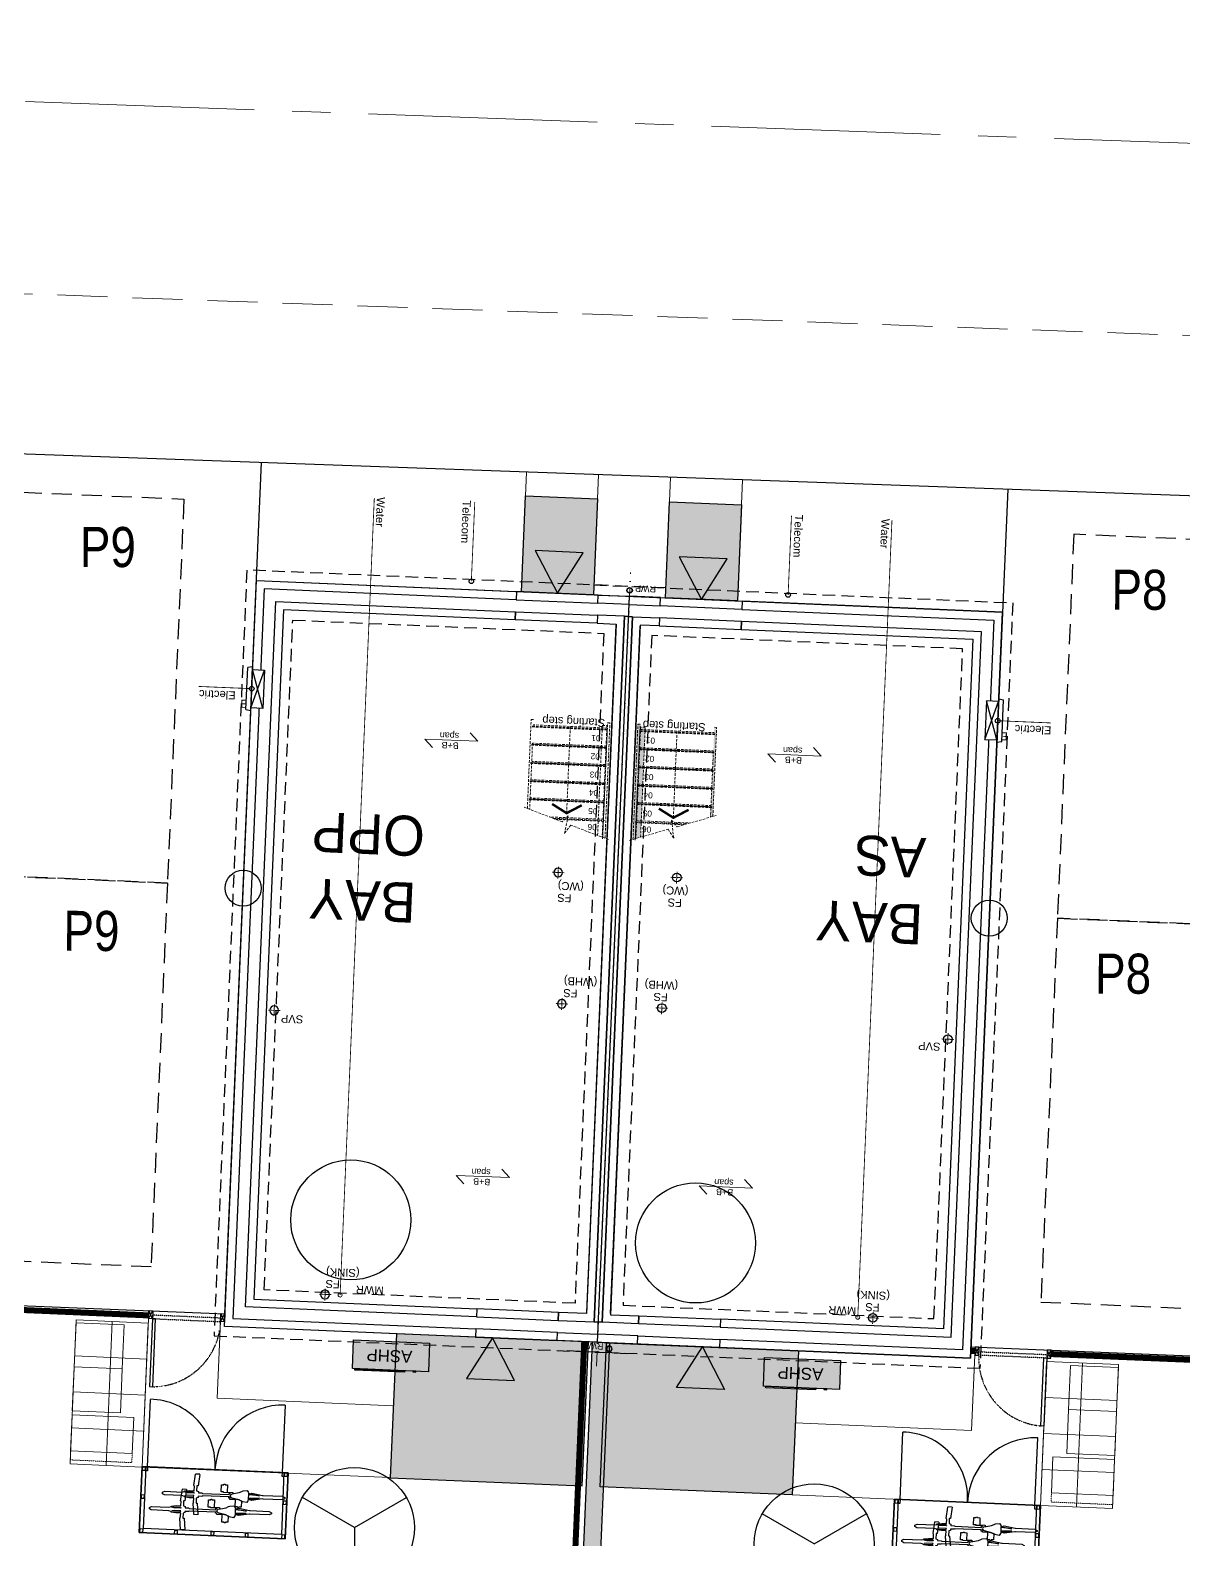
# Model space of a CAD drawing. Extents: x 287880777 to 288144713, y 62793326 to 63089570.
# Drawn here: x 287945880 to 287960289, y 62988348 to 63007206 of the extents above; entities that cross this region are included whole.
import ezdxf

# ---------------------------------------------------------------- set-up
doc = ezdxf.new("R2010")
doc.units = 0
doc.set_wipeout_variables(frame=1)
for name, pattern in [('CENTER', [2, 1.25, -0.25, 0.25, -0.25]), ('Dash', [6.35, 3.175, -3.175]), ('DASHDOT', [25.4, 12.7, -6.35, 0, -6.35]), ('DASHED', [1.4, 0.7, -0.7]), ('DASHED2', [0.375, 0.25, -0.125]), ('HIDDEN', [9.525, 6.35, -3.175]), ('XREF - NORTHERN HIGHWAY DESIGN$0$CENTER2', [28.575, 19.05, -3.175, 3.175, -3.175]), ('XREF - NORTHERN HIGHWAY DESIGN$0$DASHED2', [0.375, 0.25, -0.125])]:
    doc.linetypes.add(name, pattern=pattern)
doc.layers.get('0').update_dxf_attribs({"color": 252})
for name, color, linetype in [('drier', 3, 'Continuous'), ('EXP - PEN 1', 1, 'Continuous'), ('NAR DETAIL', 2, 'Continuous'), ('NAR EXTERNAL WALLS', 2, 'Continuous'), ('NAR PARKING', 7, 'DASHED2'), ('NAR PATIO', 3, 'Continuous'), ('NAR PRIVATE DRIVE', 6, 'Continuous'), ('NAR PRIVATE PATH HATCH', 8, 'Continuous'), ('NAR TENURE', 211, 'Continuous'), ('Wain-Blown insulation', 9, 'Continuous'), ('Wain-Centre Line', 10, 'Continuous'), ('Wain-Drainage Foul', 6, 'Continuous'), ('Wain-Drainage Foul Text', 2, 'Continuous'), ('Wain-Electrics', 3, 'Continuous'), ('Wain-Foundation acessories', 9, 'Continuous'), ('Wain-Foundation Line', 9, 'Continuous'), ('Wain-Meter box', 9, 'Continuous'), ('Wain-RWP', 9, 'Continuous'), ('Wain-Services Run (Electric)', 10, 'Continuous'), ('Wain-Services Run (Telecom)', 190, 'Continuous'), ('Wain-Stair 1', 2, 'Continuous'), ('Wain-Stair numbers', 9, 'Continuous'), ('Wain-Wall (Brick Hatch)', 2, 'Continuous'), ('Wain-Wall (External)', 4, 'Continuous')]:
    doc.layers.add(name, color=color, linetype=linetype)
for name, color, linetype, lineweight in [('NAR BIN STORAGE', 2, 'Continuous', 0), ('NAR CBF', 34, 'FENCELINE2', 0), ('NAR M4(2)', 94, 'Continuous', 30), ('NAR PATHS', 3, 'Continuous', 0), ('Wain-Text', 2, 'Continuous', 25), ('XREF - NORTHERN HIGHWAY DESIGN$0$EXP - HIGHWAY CENTRELINE', 3, 'XREF - NORTHERN HIGHWAY DESIGN$0$CENTER2', 18), ('XREF - NORTHERN HIGHWAY DESIGN$0$EXP - HIGHWAY CHANNEL', 4, 'XREF - NORTHERN HIGHWAY DESIGN$0$DASHED2', 9), ('XREF - NORTHERN HIGHWAY DESIGN$0$EXP - HIGHWAY FOOTWAY', 3, 'Continuous', 25)]:
    doc.layers.add(name, color=color, linetype=linetype, lineweight=lineweight)
for name, color, linetype, true_color in [('NAR DOOR OPENINGS', 140, 'Continuous', 0x00bfff), ('NAR EV CHARGING POINT', 3, 'Continuous', 0x00ff00), ('NAR HOUSE TYPE NAMES', 1, 'Continuous', 0xff0000), ('RL-Fittings', 252, 'Continuous', 0x8f8f8e), ('Wain-Services Run (Water', 145, 'Continuous', 0x3481b8)]:
    doc.layers.add(name, color=color, linetype=linetype, true_color=true_color)
for name, color, linetype, lineweight, true_color in [('NAR Retaining Wall', 222, 'Continuous', 13, 0xcc0099), ('Wain-Mains Water Riser', 152, 'Continuous', 25, 0x2776bb), ('Wain-Mains Water Riser Text', 152, 'Continuous', 25, 0x2776bb)]:
    doc.layers.add(name, color=color, linetype=linetype, lineweight=lineweight, true_color=true_color)
doc.styles.add('DD Arial Narrow', font='ARIALN.TTF', dxfattribs={"height": 100})
doc.styles.get("Standard").update_dxf_attribs({"font": 'arial.ttf'})
doc.styles.add('XREF - ARCHITECT LAYOUT$0$DD Arial Narrow', font='ARIALN.TTF', dxfattribs={"height": 100})
doc.linetypes.add('FENCELINE2', pattern='A,0.25,-0.1,[132,ltypeshp.shx,S=0.1,R=0,X=-0.1,Y=0],-0.1,1', length=1.45)

# ---------------------------------------------------------------- blocks, each defined once
blk = doc.blocks.new('A$C324e72f9')
at = {"layer": 'NAR DOOR OPENINGS', "transparency": 33554610}
h = blk.add_hatch(color=256, dxfattribs=at)
h.dxf.hatch_style = 1
h.paths.add_polyline_path([(1200, 0), (900, 520), (1500, 520)])
at = {"layer": 'NAR PRIVATE PATH HATCH', "transparency": 33554597}
h = blk.add_hatch(color=256, dxfattribs=at)
h.dxf.hatch_style = 1
h.paths.add_polyline_path([(2400, 0), (0, 0), (0, 1800), (2400, 1800)])
at = {"layer": 'NAR DOOR OPENINGS'}
blk.add_lwpolyline([(1200, 0), (900, 520), (1500, 520)], close=True, dxfattribs=at)
at = {"layer": 'NAR PATIO'}
blk.add_lwpolyline([(2400, 0), (0, 0), (0, 1800), (2400, 1800)], close=True, dxfattribs=at)
blk = doc.blocks.new('ASHP')
at = {"transparency": 33554457}
h = blk.add_hatch(color=256, dxfattribs=at)
h.dxf.hatch_style = 1
h.paths.add_polyline_path([(548853, -2506), (548853, -2866), (547903, -2866), (547903, -2506)])
at = {"flags": 128}
blk.add_lwpolyline([(548853, -2506), (548853, -2866), (547903, -2866), (547903, -2506)], close=True, dxfattribs=at)
for points in [[(548098, -2496), (548058, -2496), (548058, -2506), (548098, -2506)], [(548199, -2488), (548821, -2488), (548821, -2506), (548199, -2506)]]:
    blk.add_lwpolyline(points, close=True)
at = {"layer": 'Wain-Electrics', "lineweight": 0, "insert": (548112, -2609), "char_height": 150, "width": 2397.38, "attachment_point": 1, "line_spacing_factor": 0.9}
blk.add_mtext('\\A1;ASHP ', dxfattribs=at)
at = {"layer": 'Wain-Text', "lineweight": 0, "insert": (548112, -2609), "char_height": 150, "width": 2397.38, "attachment_point": 1, "line_spacing_factor": 0.9}
blk.add_mtext('\\A1;ASHP ', dxfattribs=at)
blk = doc.blocks.new('Span symbol - Beam & block')
at = {"linetype": 'Continuous', "lineweight": 13}
for p, q in [((-5442, 71890), (-5342, 71790)), ((-5342, 71790), (-6007, 71790)), ((-6007, 71790), (-5906, 71689))]:
    blk.add_line(p, q, dxfattribs=at)
at = {"insert": (-5770, 71896), "char_height": 80, "attachment_point": 1, "line_spacing_factor": 0.9}
blk.add_mtext('B+B\\Pspan', dxfattribs=at)
blk = doc.blocks.new('Wall mounted meter - Electric (Plan)')
blk.add_wipeout([(-7157, 85115), (-7157, 84635), (-7007, 84635), (-7007, 85115)])
for p, q in [((-7217, 85137), (-7157, 85147)), ((-7217, 85137), (-7217, 84613)), ((-7157, 85147), (-7157, 84603)), ((-7007, 85115), (-7157, 85115)), ((-7007, 84635), (-7007, 85115)), ((-7157, 84603), (-7217, 84613)), ((-7157, 84635), (-7007, 84635))]:
    blk.add_line(p, q)
at = {"color": 9}
for p, q in [((-7157, 85115), (-7007, 84635)), ((-7007, 85115), (-7157, 84635))]:
    blk.add_line(p, q, dxfattribs=at)
at = {"lineweight": 0, "insert": (-7368, 85117), "char_height": 100, "width": 133.81, "attachment_point": 1, "line_spacing_factor": 0.9}
blk.add_mtext('\\A1;\\pi78.42052,t378.42052;{\\fCalibri|b0|i0|c0|p34;E}', dxfattribs=at)
blk = doc.blocks.new('RWP')
for radius in [35, 31.5]:
    blk.add_circle((35, 35), radius)
blk = doc.blocks.new('Drainage Pipe')
at = {"linetype": 'CENTER', "lineweight": 13, "ltscale": 20}
for p, q in [((-41681, 78687), (-41831, 78687)), ((-41756, 78762), (-41756, 78612))]:
    blk.add_line(p, q, dxfattribs=at)
blk.add_circle((-41756, 78687), 55)
blk = doc.blocks.new('Stair Sub (Baybrook)')
at = {"layer": 'Wain-Stair 1', "linetype": 'HIDDEN', "lineweight": 0, "ltscale": 5}
h = blk.add_hatch(color=256, dxfattribs=at)
h.dxf.hatch_style = 1
h.paths.add_polyline_path([(290, 1518), (261, 1508), (261, 394), (290, 394)])
h.paths.add_polyline_path([(1246, 1837), (1217, 1827), (1217, 1601), (1217, 1373), (1217, 1145), (1217, 917), (1217, 689), (1217, 461), (1217, 394), (1246, 394)])
h = blk.add_hatch(dxfattribs=at)
h.set_pattern_fill('ANSI31', color=256)
h.set_pattern_definition([(45, (1144.44489, 1636.30973), (-0.088388348, 0.088388348), [])])
edge = h.paths.add_edge_path()
edge.add_line((1152, 431), (1210, 431))
edge.add_line((1210, 431), (1210, 1827))
edge.add_line((1152, 1804), (1152, 431))
at = {"lineweight": 0}
blk.add_line((261, 394), (261, 394), dxfattribs=at)
at = {"layer": 'Wain-Stair 1', "linetype": 'HIDDEN', "lineweight": 0, "ltscale": 5}
for p, q in [((1152, 1804), (1152, 431)), ((1210, 431), (1210, 1827)), ((1217, 1844), (1217, 1601)), ((1217, 1844), (1217, 1601)), ((1217, 1827), (1217, 394)), ((1246, 1836), (1246, 394)), ((290, 689), (290, 1518)), ((1217, 1601), (542, 1601)), ((595, 1616), (1229, 1616)), ((617, 1626), (1229, 1626)), ((1217, 1616), (1217, 1373)), ((1217, 1616), (1217, 1373)), ((261, 1508), (261, 394)), ((278, 1398), (1229, 1398)), ((278, 1388), (1229, 1388)), ((290, 1388), (1217, 1388)), ((1217, 1373), (290, 1373)), ((1217, 1388), (1217, 1145)), ((1217, 1388), (1217, 1145)), ((278, 1170), (1229, 1170)), ((278, 1160), (1229, 1160)), ((290, 1160), (1217, 1160)), ((1217, 1145), (290, 1145)), ((1217, 1160), (1217, 917)), ((1217, 1160), (1217, 917)), ((278, 942), (1229, 942)), ((278, 932), (1229, 932)), ((290, 932), (1217, 932)), ((1217, 917), (290, 917)), ((1217, 932), (1217, 689)), ((1217, 932), (1217, 689)), ((278, 714), (1229, 714)), ((278, 704), (1229, 704)), ((290, 704), (1217, 704)), ((1217, 689), (290, 689)), ((1217, 704), (1217, 461)), ((1217, 704), (1217, 461)), ((290, 394), (261, 394)), ((278, 486), (1229, 486)), ((278, 476), (1229, 476)), ((1217, 461), (290, 461)), ((1152, 431), (1210, 431)), ((1217, 394), (1246, 394))]:
    blk.add_line(p, q, dxfattribs=at)
at = {"layer": 'Wain-Stair 1', "linetype": 'HIDDEN', "lineweight": 0, "ltscale": 5, "elevation": 0}
blk.add_lwpolyline([(1288, 1851), (813, 1692), (738, 1799), (774, 1576), (702, 1655), (216, 1493)], dxfattribs=at)
at = {"layer": 'Wain-Stair 1', "linetype": 'HIDDEN', "lineweight": 0, "ltscale": 5, "const_width": 30}
blk.add_lwpolyline([(939, 1438), (939, 1438), (753, 1545), (567, 1438), (567, 1438)], dxfattribs=at)
at = {"layer": 'Wain-Stair 1', "linetype": 'HIDDEN', "lineweight": 0, "ltscale": 5}
blk.add_lwpolyline([(753, 1545), (753, 461)], dxfattribs=at)
at = {"layer": 'Wain-Stair 1', "linetype": 'HIDDEN', "lineweight": 0, "ltscale": 5, "char_height": 75, "attachment_point": 1}
for s, insert in [('06', (1022, 1743, 0)), ('05', (1022, 1543, 0)), ('04', (1022, 1315, 0)), ('03', (1022, 1087, 0)), ('02', (1022, 859, 0)), ('01', (1022, 631, 0))]:
    blk.add_mtext_dynamic_manual_height_columns(s, width=88.19, gutter_width=450, heights=[0], dxfattribs=dict(at, insert=insert))
at = {"layer": 'Wain-Stair numbers', "lineweight": 0, "insert": (792, 449), "char_height": 100, "width": 1584.27, "attachment_point": 2, "line_spacing_factor": 0.9}
blk.add_mtext('Starting step ', dxfattribs=at)
blk = doc.blocks.new('A$Cee92f38c')
at = {"layer": 'NAR M4(2)', "ltscale": 10, "transparency": 33554585}
h = blk.add_hatch(color=256, dxfattribs=at)
h.dxf.hatch_style = 1
h.paths.add_polyline_path([(0, 1.2), (0.9, 1.2), (0.9, 0), (0, 0)])
at = {"layer": 'NAR M4(2)', "ltscale": 0.25}
blk.add_lwpolyline([(0, 1.2), (0, 0), (0.9, 0), (0.9, 1.2)], close=True, dxfattribs=at)
blk = doc.blocks.new('A$C3d9247a0')
at = {"layer": 'NAR DOOR OPENINGS', "transparency": 33554610}
h = blk.add_hatch(color=256, dxfattribs=at)
h.dxf.hatch_style = 1
h.paths.add_polyline_path([(450, 1200), (150, 680), (750, 680)])
at = {"layer": 'NAR DOOR OPENINGS'}
blk.add_lwpolyline([(450, 1200), (150, 680), (750, 680)], close=True, dxfattribs=at)
at = {"layer": 'NAR M4(2)', "ltscale": 10, "transparency": 33554585, "xscale": -1000, "yscale": 1000, "zscale": 1000}
blk.add_blockref('A$Cee92f38c', (900, 0), dxfattribs=at)
blk = doc.blocks.new('XREF - NORTHERN HIGHWAY DESIGN')
at = {"layer": 'XREF - NORTHERN HIGHWAY DESIGN$0$EXP - HIGHWAY CENTRELINE', "ltscale": 0.15}
blk.add_lwpolyline([(462.3, 311.733, 0.04799), (468.401, 288.584), (469.92, 284.469, 0.304237), (487.966, 271.408), (527.469, 269.993, 0.023661), (572.397, 270.509, -0.011704), (594.617, 271.296), (625.382, 271.665)], format="xyb", dxfattribs=at)
at = {"layer": 'XREF - NORTHERN HIGHWAY DESIGN$0$EXP - HIGHWAY CHANNEL', "ltscale": 2.5, "flags": 128}
blk.add_lwpolyline([(576.797, 268.345, 0.002257), (572.538, 268.113, -0.023661), (527.383, 267.594), (487.88, 269.01, -0.304237), (467.669, 283.638), (466.15, 287.753, -0.031707), (461.53, 303.22, 0.404722), (454.525, 307.757), (452.396, 307.338), (451.469, 312.048), (472.074, 316.103), (473.001, 311.393), (471.019, 311.003, 0.425152), (466.338, 303.74, 0.030534), (470.653, 289.415), (471.498, 287.125, 0.304237), (489.996, 273.737), (522.189, 272.583)], format="xyb", dxfattribs=at)
at = {"layer": 'XREF - NORTHERN HIGHWAY DESIGN$0$EXP - HIGHWAY FOOTWAY', "flags": 128}
blk.add_lwpolyline([(576.897, 266.347, 0.002257), (572.655, 266.117, -0.023661), (527.311, 265.595), (487.809, 267.011, -0.304237), (465.792, 282.946), (464.273, 287.06, -0.031707), (459.582, 302.77, 0.404722), (454.912, 305.795), (450.82, 304.99), (449.391, 312.25), (473.92, 317.078), (475.349, 309.817), (471.405, 309.041, 0.425152), (468.285, 304.199, 0.030534), (472.529, 290.108), (473.374, 287.817, 0.304237), (490.067, 275.736), (522.261, 274.582)], format="xyb", dxfattribs=at)
blk = doc.blocks.new('A$Cfbc31330')
at = {"layer": 'RL-Fittings', "ltscale": 0.859024}
for p, q in [((0.601, 0.431), (0.634, 0.431)), ((0.601, 0.347), (0.601, 0.431)), ((0.634, 0.439), (0.651, 0.439)), ((0.634, 0.431), (0.634, 0.439)), ((0.651, 0.439), (0.651, 0.431)), ((0.651, 0.431), (0.684, 0.431)), ((0.684, 0.431), (0.685, 0.331)), ((1.194, 0.561), (1.252, 0.561)), ((1.211, 0.402), (1.194, 0.561)), ((1.252, 0.561), (1.269, 0.402)), ((0, 0.288), (0.033, 0.305)), ((0, 0.272), (0, 0.288)), ((0.033, 0.255), (0, 0.272)), ((0.033, 0.305), (0.301, 0.305)), ((0.301, 0.255), (0.033, 0.255)), ((0.301, 0.305), (0.309, 0.305)), ((0.309, 0.255), (0.301, 0.255)), ((0.309, 0.305), (0.459, 0.331)), ((0.459, 0.23), (0.309, 0.255)), ((0.467, 0.314), (0.351, 0.297)), ((0.351, 0.297), (0.501, 0.306)), ((0.468, 0.247), (0.351, 0.264)), ((0.351, 0.264), (0.501, 0.255)), ((0.459, 0.331), (0.484, 0.322)), ((0.484, 0.239), (0.459, 0.23)), ((0.501, 0.306), (0.467, 0.314)), ((0.501, 0.255), (0.468, 0.247)), ((0.484, 0.322), (0.509, 0.331)), ((0.509, 0.23), (0.484, 0.239)), ((0.501, 0.322), (0.501, 0.239)), ((0.509, 0.339), (0.526, 0.364)), ((0.509, 0.331), (0.509, 0.339)), ((0.509, 0.222), (0.509, 0.23)), ((0.526, 0.197), (0.509, 0.222)), ((0.526, 0.364), (0.584, 0.356)), ((0.584, 0.356), (0.601, 0.347)), ((0.601, 0.214), (0.584, 0.205)), ((0.601, 0.347), (0.634, 0.331)), ((0.634, 0.331), (0.601, 0.347)), ((0.635, 0.231), (0.601, 0.214)), ((0.634, 0.331), (0.71, 0.314)), ((0.71, 0.314), (0.634, 0.331)), ((0.71, 0.247), (0.635, 0.231)), ((0.685, 0.331), (0.76, 0.331)), ((0.71, 0.314), (0.743, 0.306)), ((0.743, 0.306), (0.71, 0.314)), ((0.743, 0.256), (0.71, 0.247)), ((0.726, 0.247), (0.718, 0.247)), ((0.726, 0.231), (0.726, 0.247)), ((0.801, 0.231), (0.726, 0.231)), ((0.743, 0.306), (0.76, 0.289)), ((0.76, 0.289), (0.743, 0.306)), ((0.76, 0.272), (0.743, 0.256)), ((0.76, 0.331), (0.76, 0.314)), ((0.76, 0.314), (0.776, 0.314)), ((0.76, 0.289), (0.76, 0.281)), ((0.76, 0.281), (0.76, 0.289)), ((0.76, 0.247), (0.76, 0.239)), ((0.776, 0.247), (0.76, 0.247)), ((0.76, 0.239), (0.852, 0.239)), ((0.776, 0.314), (0.776, 0.297)), ((0.776, 0.297), (1.144, 0.298)), ((0.776, 0.264), (0.776, 0.247)), ((1.144, 0.264), (0.776, 0.264)), ((0.802, 0.13), (0.801, 0.231)), ((0.852, 0.239), (0.852, 0.231)), ((0.852, 0.231), (0.885, 0.231)), ((0.885, 0.231), (0.885, 0.131)), ((1.144, 0.298), (1.152, 0.306)), ((1.152, 0.256), (1.144, 0.264)), ((1.152, 0.306), (1.202, 0.306)), ((1.202, 0.256), (1.152, 0.256)), ((1.202, 0.323), (1.227, 0.331)), ((1.202, 0.306), (1.202, 0.323)), ((1.202, 0.239), (1.202, 0.256)), ((1.227, 0.231), (1.202, 0.239)), ((1.227, 0.402), (1.211, 0.402)), ((1.227, 0.331), (1.227, 0.402)), ((1.227, 0.16), (1.227, 0.231)), ((1.269, 0.402), (1.261, 0.394)), ((1.265, 0.398), (1.261, 0.331)), ((1.261, 0.331), (1.327, 0.331)), ((1.269, 0.314), (1.261, 0.298)), ((1.261, 0.298), (1.352, 0.298)), ((1.261, 0.264), (1.352, 0.264)), ((1.269, 0.248), (1.261, 0.264)), ((1.261, 0.231), (1.261, 0.168)), ((1.327, 0.231), (1.261, 0.231)), ((1.386, 0.315), (1.269, 0.314)), ((1.386, 0.248), (1.269, 0.248)), ((1.327, 0.331), (1.394, 0.323)), ((1.394, 0.239), (1.327, 0.231)), ((1.352, 0.298), (1.386, 0.306)), ((1.352, 0.264), (1.386, 0.256)), ((1.394, 0.323), (1.394, 0.315)), ((1.394, 0.315), (1.428, 0.306)), ((1.428, 0.256), (1.394, 0.248)), ((1.394, 0.248), (1.394, 0.239)), ((1.428, 0.306), (1.67, 0.306)), ((1.67, 0.256), (1.428, 0.256)), ((1.67, 0.306), (1.698, 0.292)), ((1.698, 0.271), (1.67, 0.256)), ((1.698, 0.292), (1.698, 0.271)), ((0.584, 0.205), (0.526, 0.197)), ((0.835, 0.13), (0.802, 0.13)), ((0.835, 0.122), (0.835, 0.13)), ((0.852, 0.122), (0.835, 0.122)), ((0.885, 0.131), (0.852, 0.13)), ((0.852, 0.13), (0.852, 0.122)), ((1.194, 0.001), (1.211, 0.16)), ((1.194, 0), (1.253, 0)), ((1.211, 0.16), (1.227, 0.16)), ((1.269, 0.16), (1.252, 0.001)), ((1.261, 0.168), (1.269, 0.16))]:
    blk.add_line(p, q, dxfattribs=at)

msp = doc.modelspace()

# ---------------------------------------------------------------- linework, layer by layer
at = {"layer": 'Defpoints'}
msp.add_lwpolyline([(287952965, 62990815), (287953364, 63000134)], dxfattribs=at)
at = {"layer": 'drier'}
for p, q in [((287949930, 62988501), (287949281, 62988876)), ((287949930, 62988501), (287950580, 62988876)), ((287955673, 62988297), (287955023, 62988672)), ((287955673, 62988297), (287956322, 62988672)), ((287949930, 62988501), (287949930, 62987751))]:
    msp.add_line(p, q, dxfattribs=at)
for centre in [(287949930, 62988501), (287955673, 62988297)]:
    msp.add_circle(centre, 750, dxfattribs=at)
at = {"layer": 'NAR BIN STORAGE'}
for points in [[(287946430, 62990509), (287947029, 62990484), (287947053, 62991033), (287946454, 62991059)], [(287946406, 62989960), (287947006, 62989934), (287947029, 62990484), (287946430, 62990509)], [(287959450, 62989951), (287958850, 62989977), (287958874, 62990526), (287959473, 62990501)], [(287946385, 62989460), (287947154, 62989427), (287947173, 62989877), (287946404, 62989910)], [(287959426, 62989402), (287958827, 62989427), (287958850, 62989977), (287959450, 62989951)], [(287959405, 62988902), (287958636, 62988935), (287958655, 62989385), (287959424, 62989352)]]:
    msp.add_lwpolyline(points, close=True, dxfattribs=at)
at = {"layer": 'NAR BIN STORAGE', "linetype": 'Dash', "ltscale": 0.025}
for points in [[(287947154, 62989427), (287947149, 62989312), (287946380, 62989346), (287946385, 62989460)], [(287958636, 62988935), (287958631, 62988820), (287959400, 62988787), (287959405, 62988902)]]:
    msp.add_lwpolyline(points, dxfattribs=at)
at = {"layer": 'NAR CBF', "ltscale": 1200, "transparency": 33554687, "const_width": 75}
for points in [[(287942717, 62991350), (287947358, 62991151)], [(287952800, 62990822), (287952506, 62983964)], [(287957628, 62990709), (287957681, 62990706)], [(287958630, 62990668), (287963076, 62990486)]]:
    msp.add_lwpolyline(points, dxfattribs=at)
at = {"layer": 'NAR DETAIL', "flags": 128}
for points in [[(287947413, 62991210), (287947409, 62991110), (287947359, 62991112), (287947363, 62991212)], [(287947409, 62991110), (287947372, 62990261), (287947410, 62990259), (287947447, 62991108)], [(287948312, 62991171), (287948308, 62991071), (287948258, 62991073), (287948262, 62991173)], [(287957683, 62990755), (287957679, 62990655), (287957728, 62990653), (287957733, 62990753)], [(287958578, 62990618), (287958543, 62989769), (287958505, 62989770), (287958540, 62990619)], [(287958582, 62990718), (287958578, 62990618), (287958628, 62990616), (287958632, 62990716)]]:
    msp.add_lwpolyline(points, close=True, dxfattribs=at)
for points in [[(287947359, 62991112), (287947413, 62991210)], [(287947409, 62991110), (287947363, 62991212)], [(287948258, 62991073), (287948312, 62991171)], [(287948308, 62991071), (287948262, 62991173)], [(287957679, 62990655), (287957733, 62990753)], [(287957728, 62990653), (287957683, 62990755)], [(287958578, 62990618), (287958632, 62990716)], [(287958628, 62990616), (287958582, 62990718)]]:
    msp.add_lwpolyline(points, dxfattribs=at)
at = {"layer": 'NAR DETAIL', "linetype": 'DASHED', "ltscale": 0.005, "flags": 128}
for points in [[(287947409, 62991110), (287948258, 62991073), (287948260, 62991117), (287947410, 62991154)], [(287958578, 62990618), (287957728, 62990653), (287957730, 62990697), (287958580, 62990662)]]:
    msp.add_lwpolyline(points, close=True, dxfattribs=at)
at = {"layer": 'NAR DETAIL', "ltscale": 0.5}
for points in [[(287949065, 62988361), (287949100, 62989185), (287947277, 62989263), (287947242, 62988439), (287949065, 62988361)], [(287958463, 62987952), (287958499, 62988776), (287956675, 62988854), (287956640, 62988030), (287958463, 62987952)]]:
    msp.add_lwpolyline(points, dxfattribs=at)
for points in [[(287949100, 62989185), (287949065, 62988361), (287947242, 62988439), (287947277, 62989263)], [(287958499, 62988776), (287958463, 62987952), (287956640, 62988030), (287956675, 62988854)]]:
    msp.add_lwpolyline(points, close=True, dxfattribs=at)
at = {"layer": 'NAR DETAIL', "linetype": 'DASHED', "ltscale": 0.2}
for centre, start, end in [((287947409, 62991110), 269.9654, 357.5456), ((287958578, 62990618), 177.6628, 265.243)]:
    msp.add_arc(centre, 850, start, end, dxfattribs=at)
at = {"layer": 'NAR EV CHARGING POINT'}
for centre in [(287948540, 62996488), (287957860, 62996114)]:
    msp.add_circle(centre, 225, dxfattribs=at)
at = {"layer": 'NAR EXTERNAL WALLS'}
for points in [[(287952900, 62990818), (287952619, 62984275)], [(287953115, 62990808), (287952834, 62984267)]]:
    msp.add_lwpolyline(points, dxfattribs=at)
at = {"layer": 'NAR PARKING', "ltscale": 1000}
for points in [[(287945196, 62996655), (287945402, 63001451), (287947800, 63001348), (287947594, 62996552)], [(287961108, 62996011), (287961314, 63000806), (287958916, 63000909), (287958711, 62996113)], [(287944991, 62991859), (287945196, 62996655), (287947594, 62996552), (287947389, 62991757)], [(287960903, 62991215), (287961108, 62996011), (287958711, 62996113), (287958505, 62991318)]]:
    msp.add_lwpolyline(points, close=True, dxfattribs=at)
at = {"layer": 'NAR PATHS'}
for points in [[(287952080, 63001686), (287952015, 63000191), (287952915, 63000153), (287952979, 63001654)], [(287953878, 63001622), (287953814, 63000114), (287954713, 63000076), (287954778, 63001590)], [(287947361, 62991210), (287947277, 62989257), (287950377, 62989124)], [(287946827, 62989276), (287946905, 62991074)], [(287948260, 62991173), (287948215, 62990118), (287950416, 62990023)], [(287947335, 62990605), (287946436, 62990644)], [(287958582, 62990718), (287958499, 62988776), (287955398, 62988909)], [(287957683, 62990756), (287957638, 62989714), (287955437, 62989808)], [(287958948, 62988757), (287959025, 62990555)], [(287947316, 62990156), (287946416, 62990195)], [(287958556, 62990125), (287959456, 62990086)], [(287947296, 62989706), (287946397, 62989745)], [(287958537, 62989675), (287959436, 62989637)], [(287958518, 62989225), (287959417, 62989187)]]:
    msp.add_lwpolyline(points, dxfattribs=at)
for points in [[(287946378, 62989296), (287947277, 62989257), (287947354, 62991055), (287946455, 62991094)], [(287959398, 62988737), (287958499, 62988776), (287958576, 62990574), (287959475, 62990536)]]:
    msp.add_lwpolyline(points, close=True, dxfattribs=at)
at = {"layer": 'NAR Retaining Wall', "linetype": 'DASHED', "ltscale": 250, "const_width": 200}
msp.add_lwpolyline([(287952727, 62984271), (287953007, 62990813)], dxfattribs=at)
at = {"layer": 'NAR TENURE'}
for centre in [(287949884, 62992344), (287954190, 62992056)]:
    msp.add_circle(centre, 750, dxfattribs=at)
at = {"layer": 'RL-Fittings', "ltscale": 0.859024}
for p, q in [((287947347, 62989260), (287947383, 62990102)), ((287949030, 62989188), (287949067, 62990030)), ((287956745, 62988851), (287956781, 62989693)), ((287958429, 62988779), (287958465, 62989621))]:
    msp.add_line(p, q, dxfattribs=at)
at = {"layer": 'RL-Fittings', "ltscale": 0.859024, "flags": 128}
for points in [[(287949030, 62989188), (287949100, 62989185), (287949065, 62988361), (287947242, 62988439), (287947277, 62989263), (287947327, 62989261)], [(287949050, 62989187), (287949017, 62988413), (287947294, 62988487), (287947327, 62989261)], [(287958429, 62988779), (287958499, 62988776), (287958463, 62987952), (287956640, 62988030), (287956675, 62988854), (287956725, 62988852)], [(287958449, 62988778), (287958415, 62988004), (287956692, 62988078), (287956725, 62988852)]]:
    msp.add_lwpolyline(points, dxfattribs=at)
for points in [[(287947320, 62989217), (287947322, 62989257), (287947282, 62989258), (287947280, 62989218), (287947320, 62989217)], [(287947345, 62989210), (287947325, 62989211), (287947327, 62989261), (287947347, 62989260), (287947345, 62989210)], [(287949048, 62989137), (287949028, 62989138), (287949030, 62989188), (287949050, 62989187), (287949048, 62989137)], [(287949093, 62989141), (287949095, 62989181), (287949055, 62989182), (287949054, 62989142), (287949093, 62989141)], [(287947305, 62988866), (287947307, 62988906), (287947267, 62988908), (287947265, 62988868), (287947305, 62988866)], [(287949078, 62988790), (287949080, 62988830), (287949040, 62988832), (287949038, 62988792), (287949078, 62988790)], [(287956718, 62988807), (287956720, 62988847), (287956680, 62988849), (287956678, 62988809), (287956718, 62988807)], [(287956743, 62988801), (287956723, 62988802), (287956725, 62988852), (287956745, 62988851), (287956743, 62988801)], [(287958447, 62988728), (287958427, 62988729), (287958429, 62988779), (287958449, 62988778), (287958447, 62988728)], [(287958492, 62988731), (287958493, 62988771), (287958453, 62988773), (287958452, 62988733), (287958492, 62988731)], [(287947287, 62988442), (287947289, 62988482), (287947249, 62988484), (287947247, 62988444), (287947287, 62988442)], [(287947720, 62988424), (287947721, 62988464), (287947681, 62988465), (287947680, 62988425), (287947720, 62988424)], [(287948175, 62988404), (287948177, 62988444), (287948137, 62988446), (287948135, 62988406), (287948175, 62988404)], [(287948603, 62988386), (287948604, 62988426), (287948564, 62988428), (287948563, 62988388), (287948603, 62988386)], [(287949060, 62988366), (287949062, 62988406), (287949022, 62988408), (287949020, 62988368), (287949060, 62988366)], [(287956703, 62988457), (287956705, 62988497), (287956665, 62988498), (287956663, 62988458), (287956703, 62988457)], [(287958477, 62988381), (287958478, 62988421), (287958438, 62988422), (287958437, 62988382), (287958477, 62988381)]]:
    msp.add_lwpolyline(points, close=True, dxfattribs=at)
at = {"layer": 'RL-Fittings', "ltscale": 0.859024}
for centre, radius, start, end in [((287947370, 62989282), 821, 356.0042, 89.087), ((287949036, 62989182), 849, 87.9493, 177.1419), ((287956768, 62988872), 821, 356.0042, 89.087), ((287958434, 62988773), 849, 87.9493, 177.1419)]:
    msp.add_arc(centre, radius, start, end, dxfattribs=at)
at = {"layer": 'Wain-Blown insulation'}
for points in [[(287953403, 62999879), (287953303, 62999884), (287952926, 62991069), (287953026, 62991065)], [(287953303, 62999884), (287953403, 62999879), (287953026, 62991065), (287952926, 62991069)]]:
    msp.add_lwpolyline(points, close=True, dxfattribs=at)
at = {"layer": 'Wain-Centre Line', "linetype": 'DASHDOT', "lineweight": 15, "ltscale": 15}
msp.add_line((287952952, 62990515), (287953377, 63000433), dxfattribs=at)
msp.add_line((287952952, 62990515), (287953377, 63000433), dxfattribs=at)
at = {"layer": 'Wain-Foundation Line', "linetype": 'HIDDEN', "ltscale": 25}
msp.add_lwpolyline([(287953285, 62991278), (287957169, 62991111), (287957527, 62999479), (287953644, 62999645)], close=True, dxfattribs=at)
at = {"layer": 'Wain-Mains Water Riser', "lineweight": 0}
for centre in [(287949751, 62991405), (287956217, 62991128)]:
    msp.add_circle(centre, 25, dxfattribs=at)
at = {"layer": 'Wain-Services Run (Telecom)', "const_width": 10}
for points in [[(287951390, 63000321), (287951433, 63001311)], [(287955347, 63000151), (287955389, 63001141)]]:
    msp.add_lwpolyline(points, dxfattribs=at)
at = {"layer": 'Wain-Services Run (Telecom)'}
for centre in [(287951390, 63000321), (287955347, 63000151)]:
    msp.add_circle(centre, 29, dxfattribs=at)
at = {"layer": 'Wain-Services Run (Water', "const_width": 10}
for points in [[(287949751, 62991405), (287950178, 63001364)], [(287956217, 62991128), (287956644, 63001087)]]:
    msp.add_lwpolyline(points, dxfattribs=at)
at = {"layer": 'Wain-Stair 1', "linetype": 'HIDDEN', "lineweight": 0, "ltscale": 5}
for p, q in [((287952090, 62997484), (287952137, 62998596)), ((287952166, 62998595), (287952137, 62998596)), ((287953031, 62997123), (287953092, 62998555)), ((287953060, 62997113), (287953121, 62998554)), ((287953092, 62998555), (287953121, 62998554)), ((287952150, 62998503), (287953100, 62998462)), ((287952151, 62998513), (287953101, 62998472)), ((287953089, 62998488), (287952163, 62998528)), ((287952967, 62997149), (287953026, 62998521)), ((287953084, 62998518), (287953024, 62997124)), ((287953026, 62998521), (287953084, 62998518)), ((287953079, 62998245), (287953089, 62998488)), ((287952154, 62998300), (287952118, 62997472)), ((287952141, 62998285), (287953091, 62998245)), ((287952141, 62998275), (287953091, 62998235)), ((287952153, 62998285), (287953079, 62998245)), ((287953080, 62998260), (287952154, 62998300)), ((287953069, 62998017), (287953080, 62998260)), ((287952131, 62998057), (287953081, 62998017)), ((287952131, 62998047), (287953081, 62998007)), ((287952143, 62998057), (287953069, 62998017)), ((287953070, 62998032), (287952144, 62998072)), ((287953060, 62997789), (287953070, 62998032)), ((287952121, 62997830), (287953072, 62997789)), ((287952121, 62997820), (287953071, 62997779)), ((287952133, 62997829), (287953060, 62997789)), ((287953060, 62997804), (287952134, 62997844)), ((287953050, 62997562), (287953060, 62997804)), ((287952111, 62997592), (287953061, 62997551)), ((287952112, 62997602), (287953062, 62997561)), ((287953050, 62997577), (287952124, 62997616)), ((287952124, 62997601), (287953050, 62997562)), ((287953030, 62997106), (287953050, 62997577)), ((287953041, 62997349), (287952367, 62997378)), ((287952419, 62997360), (287953052, 62997333)), ((287952441, 62997350), (287953052, 62997323))]:
    msp.add_line(p, q, dxfattribs=at)
msp.add_lwpolyline([(287952580, 62997425), (287952626, 62998508)], dxfattribs=at)
at = {"layer": 'Wain-Stair 1', "linetype": 'HIDDEN', "lineweight": 0, "ltscale": 5, "elevation": 0}
msp.add_lwpolyline([(287953102, 62997096), (287952633, 62997275), (287952554, 62997172), (287952600, 62997393), (287952524, 62997318), (287952045, 62997500)], dxfattribs=at)
at = {"layer": 'Wain-Stair 1', "linetype": 'HIDDEN', "lineweight": 0, "ltscale": 5, "const_width": 30}
msp.add_lwpolyline([(287952770, 62997524), (287952770, 62997524), (287952580, 62997425), (287952399, 62997540), (287952399, 62997540)], dxfattribs=at)
at = {"layer": 'Wain-Wall (Brick Hatch)', "ltscale": 150}
for p, q in [((287952831, 62991186), (287953199, 62999775)), ((287953130, 62991173), (287953498, 62999763))]:
    msp.add_line(p, q, dxfattribs=at)
at = {"layer": 'Wain-Wall (External)'}
for points in [[(287951950, 63000092), (287948803, 63000227), (287948412, 62991112), (287951446, 62990982), (287951442, 62990880), (287948305, 62991014), (287948705, 63000333), (287951954, 63000194)], [(287951453, 62991132), (287948568, 62991256), (287948946, 63000070), (287951943, 62999942), (287951939, 62999842), (287949042, 62999966), (287948673, 62991352), (287951457, 62991232)], [(287951950, 63000092), (287952971, 63000048), (287952976, 63000150), (287951954, 63000194)], [(287954770, 62999971), (287953748, 63000015), (287953753, 63000117), (287954774, 63000073)], [(287954770, 62999971), (287957917, 62999836), (287957526, 62990722), (287954492, 62990852), (287954488, 62990749), (287957624, 62990615), (287958024, 62999934), (287954774, 63000073)], [(287951943, 62999942), (287952965, 62999898), (287952961, 62999798), (287951939, 62999842)], [(287952475, 62991088), (287952926, 62991069), (287953303, 62999884), (287952965, 62999898), (287952961, 62999798), (287953199, 62999788), (287952830, 62991173), (287952479, 62991188)], [(287953476, 62991046), (287953026, 62991065), (287953403, 62999879), (287953742, 62999865), (287953738, 62999765), (287953499, 62999775), (287953130, 62991160), (287953481, 62991145)], [(287954763, 62999821), (287953742, 62999865), (287953738, 62999765), (287954759, 62999721)], [(287954498, 62991002), (287957383, 62990878), (287957761, 62999692), (287954763, 62999821), (287954759, 62999721), (287957656, 62999597), (287957287, 62990982), (287954503, 62991102)], [(287951453, 62991132), (287952475, 62991088), (287952479, 62991188), (287951457, 62991232)], [(287954498, 62991002), (287953476, 62991046), (287953481, 62991145), (287954503, 62991102)], [(287951442, 62990880), (287952464, 62990836), (287952468, 62990939), (287951446, 62990982)], [(287954488, 62990749), (287953466, 62990793), (287953470, 62990896), (287954492, 62990852)]]:
    msp.add_lwpolyline(points, close=True, dxfattribs=at)
for points in [[(287953360, 63000031), (287952971, 63000048), (287952976, 63000150), (287953364, 63000134)], [(287953360, 63000031), (287953748, 63000015), (287953753, 63000117), (287953364, 63000134)], [(287952965, 62990815), (287952464, 62990836), (287952468, 62990939), (287952969, 62990917)], [(287952965, 62990815), (287953466, 62990793), (287953470, 62990896), (287952969, 62990917)]]:
    msp.add_lwpolyline(points, dxfattribs=at)

# ---------------------------------------------------------------- block references
at = {"layer": 'NAR DETAIL', "rotation": 177.5456062627237}
for p in [(288498146, 62964479), (288503280, 62964259)]:
    msp.add_blockref('ASHP', p, dxfattribs=at)
at = {"layer": 'NAR EV CHARGING POINT', "ltscale": 0.5, "xscale": 900, "yscale": 900, "zscale": 900, "rotation": 177.5456062596818}
for p in [(287949071, 62989120), (287948906, 62988931), (287958469, 62988710), (287958304, 62988522)]:
    msp.add_blockref('A$Cfbc31330', p, dxfattribs=at)
at = {"layer": 'NAR M4(2)', "rotation": 177.5456062627237}
for p in [(287952966, 63001352), (287954764, 63001275)]:
    msp.add_blockref('A$C3d9247a0', p, dxfattribs=at)
at = {"layer": 'NAR PATIO', "xscale": -1, "rotation": 177.5456062779626}
msp.add_blockref('A$C324e72f9', (287950454, 62990922), dxfattribs=at)
at = {"layer": 'NAR PATIO', "rotation": 177.5456062627237}
msp.add_blockref('A$C324e72f9', (287955475, 62990707), dxfattribs=at)
at = {"layer": 'Wain-Drainage Foul', "lineweight": 0, "xscale": -1}
for p, rotation in [((287997562, 63073511, 0), 177.5456062627237), ((287872101, 63040049), 267.5456062627237), ((287997608, 63071870, 0), 177.5456062627237), ((287994650, 63068240), 177.5456062627237)]:
    msp.add_blockref('Drainage Pipe', p, dxfattribs=dict(at, rotation=rotation))
at = {"layer": 'Wain-Drainage Foul', "lineweight": 0}
for p, rotation in [((287915608, 63077024, 0), 177.5456062627237), ((287915421, 63075393, 0), 177.5456062627237), ((288037745, 63032949), 87.54560626272365), ((287918058, 63071523), 177.5456062627237)]:
    msp.add_blockref('Drainage Pipe', p, dxfattribs=dict(at, rotation=rotation))
at = {"layer": 'Wain-Foundation acessories', "rotation": 177.5456062627237}
for p in [(287948545, 63070304), (287952832, 63070120), (287948939, 63064853), (287951973, 63064723)]:
    msp.add_blockref('Span symbol - Beam & block', p, dxfattribs=at)
at = {"layer": 'Wain-RWP', "rotation": 177.5456062627237}
msp.add_blockref('RWP', (287953404, 63000242), dxfattribs=at)
at = {"layer": 'Wain-RWP', "xscale": -1, "rotation": 357.5456062627237}
msp.add_blockref('RWP', (287953146, 62990697), dxfattribs=at)
at = {"layer": 'Wain-Stair 1', "rotation": 177.5456062627237}
msp.add_blockref('Stair Sub (Baybrook)', (287954732, 62998879), dxfattribs=at)

# ---------------------------------------------------------------- texts
at = {"layer": 'NAR HOUSE TYPE NAMES', "char_height": 500, "rotation": 177.5456, "style": 'DD Arial Narrow'}
for s, insert, attachment_point in [('{\\fGill Sans MT|b0|i0|c0|p34;BAY\\POPP}', (287949351, 62996111, 0), 3), ('{\\fGill Sans MT|b0|i0|c0|p34;BAY\\PAS}', (287957019, 62995782, 0), 1)]:
    msp.add_mtext_dynamic_manual_height_columns(s, width=2588.93, gutter_width=12.5, heights=[0], dxfattribs=dict(at, insert=insert, attachment_point=attachment_point))
at = {"layer": 'NAR PARKING', "char_height": 500, "attachment_point": 3, "rotation": 359.7932, "style": 'XREF - ARCHITECT LAYOUT$0$DD Arial Narrow'}
for s, insert in [('P9', (287947201, 63000999)), ('P8', (287960087, 63000465)), ('P9', (287946996, 62996203)), ('P8', (287959882, 62995669))]:
    msp.add_mtext_dynamic_manual_height_columns(s, width=1066.24, gutter_width=500, heights=[0], dxfattribs=dict(at, insert=insert))
at = {"layer": 'Wain-Drainage Foul Text', "char_height": 100, "rotation": 177.5456, "line_spacing_factor": 0.9}
for s, insert, attachment_point in [('\\A1;FS\\P(WC)', (287952461, 62996319), 3), ('\\A1;\\pi-79.87722;FS\\P\\pi-156.13915;(WC)', (287953938, 62996256), 1), ('\\A1;FS\\P(WHB)', (287952536, 62995129, 0), 3), ('\\A1;\\pi-79.87722;FS\\P\\pi-202.72851;(WHB)', (287953762, 62995077, 0), 1)]:
    msp.add_mtext(s, dxfattribs=dict(at, insert=insert, attachment_point=attachment_point))
at = {"layer": 'Wain-Drainage Foul Text', "lineweight": 0, "char_height": 100, "rotation": 177.5456, "line_spacing_factor": 0.9}
for s, insert, attachment_point in [('\\A1;{\\fArial|b0|i0|c0|p34;SVP}', (287949009, 62994809), 3), ('\\A1;{\\fArial|b0|i0|c0|p34;SVP}', (287957248, 62994456), 1), ('\\A1;FS\\P(SINK) ', (287949573, 62991635), 6), ('\\A1;\\pi-79.87722;FS\\P\\pi-202.79673;(SINK) ', (287956414, 62991342), 4)]:
    msp.add_mtext(s, dxfattribs=dict(at, insert=insert, attachment_point=attachment_point))
at = {"layer": 'Wain-Mains Water Riser Text', "lineweight": 0, "char_height": 100, "rotation": 177.5456, "line_spacing_factor": 0.9}
for s, insert, attachment_point in [('MWR', (287949944, 62991424, 0), 3), ('\\pi-168.48568;MWR', (287956027, 62991163, 0), 1)]:
    msp.add_mtext(s, dxfattribs=dict(at, insert=insert, attachment_point=attachment_point))
at = {"layer": 'Wain-RWP', "char_height": 80, "rotation": 177.5456, "line_spacing_factor": 0.9}
for insert, attachment_point in [((287953438, 63000272, 0), 9), ((287953042, 62990802, 0), 7)]:
    msp.add_mtext('RWP', dxfattribs=dict(at, insert=insert, attachment_point=attachment_point))
at = {"layer": 'Wain-Services Run (Telecom)'}
for p in [(287951285, 63001334, 0), (287955433, 63001156, 0)]:
    msp.add_text('Telecom', height=100, rotation=267.5456, dxfattribs=at).set_placement(p)
at = {"layer": 'Wain-Services Run (Water'}
for p in [(287950211, 63001375, 0), (287956514, 63001105, 0)]:
    msp.add_text('Water', height=100, rotation=267.5456, dxfattribs=at).set_placement(p)
at = {"layer": 'Wain-Stair 1', "linetype": 'HIDDEN', "lineweight": 0, "ltscale": 5, "char_height": 75, "attachment_point": 3, "rotation": 177.5456}
for s, insert in [('01', (287952887, 62998327, 0)), ('02', (287952878, 62998099, 0)), ('03', (287952868, 62997871, 0)), ('04', (287952858, 62997643, 0)), ('05', (287952848, 62997415, 0)), ('06', (287952840, 62997216, 0))]:
    msp.add_mtext_dynamic_manual_height_columns(s, width=88.19, gutter_width=450, heights=[0], dxfattribs=dict(at, insert=insert))
at = {"layer": 'Wain-Stair numbers', "lineweight": 0, "insert": (287952666, 62998518), "char_height": 100, "width": 1584.27, "attachment_point": 2, "rotation": 177.5456, "line_spacing_factor": 0.9}
msp.add_mtext('Starting step ', dxfattribs=at)

# ---------------------------------------------------------------- next in the draw order: block references
at = {"layer": 'Wain-Meter box', "xscale": -1, "rotation": 177.5456062627237}
msp.add_blockref('Wall mounted meter - Electric (Plan)', (287959431, 63083470), dxfattribs=at)
at = {"layer": 'Wain-Meter box', "rotation": 177.5456062627237}
msp.add_blockref('Wall mounted meter - Electric (Plan)', (287954450, 63083684), dxfattribs=at)

# ---------------------------------------------------------------- next in the draw order: linework, layer by layer
at = {"layer": 'Defpoints'}
msp.add_lwpolyline([(287957624, 62990615), (287948305, 62991014), (287948705, 63000333), (287958024, 62999934)], close=True, dxfattribs=at)
at = {"layer": 'NAR PRIVATE DRIVE'}
for points in [[(287942172, 63002042), (287941717, 62991439), (287948115, 62991180), (287948312, 62991171), (287948768, 63001805)], [(287958090, 63001471), (287957630, 62990757), (287964225, 62990489), (287964686, 63001235)]]:
    msp.add_lwpolyline(points, dxfattribs=at)
at = {"layer": 'Wain-Foundation Line', "linetype": 'HIDDEN', "ltscale": 25}
for points in [[(287953819, 63000238), (287948586, 63000462), (287948176, 62990896), (287953409, 62990672)], [(287952920, 63000277), (287958153, 63000052), (287957743, 62990486), (287952510, 62990710)]]:
    msp.add_lwpolyline(points, dxfattribs=at)
msp.add_lwpolyline([(287952685, 62991303), (287948802, 62991470), (287949160, 62999837), (287953044, 62999671)], close=True, dxfattribs=at)
at = {"layer": 'Wain-Services Run (Electric)', "const_width": 10}
for points in [[(287948647, 62998980), (287947983, 62999008)], [(287957966, 62998580), (287958629, 62998552)]]:
    msp.add_lwpolyline(points, dxfattribs=at)
at = {"layer": 'Wain-Services Run (Electric)'}
for centre in [(287948647, 62998980), (287957966, 62998580)]:
    msp.add_circle(centre, 29, dxfattribs=at)

# ---------------------------------------------------------------- next in the draw order: block references
at = {"layer": 'EXP - PEN 1', "xscale": 1000, "yscale": 1000, "zscale": 1000}
msp.add_blockref('XREF - NORTHERN HIGHWAY DESIGN', (287445006, 62735366), dxfattribs=at)

# ---------------------------------------------------------------- next in the draw order: texts
at = {"layer": 'Wain-Services Run (Electric)'}
for p in [(287948448, 62998945, 0), (287958637, 62998508, 0)]:
    msp.add_text('Electric ', height=100, rotation=177.5456, dxfattribs=at).set_placement(p)

doc.saveas('drawing.dxf')
